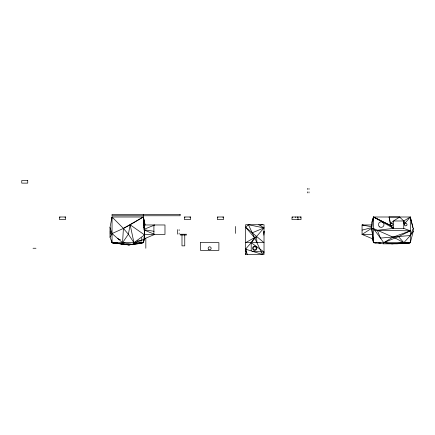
<?xml version="1.0" encoding="UTF-8"?>
<svg xmlns="http://www.w3.org/2000/svg" width="435" height="435" viewBox="0 0 435 435"><rect width="100%" height="100%" fill="white"/><g stroke="black" fill="none" stroke-linecap="round" stroke-linejoin="round"><path stroke-width="0.65" d="M263.838 235.139L264.023 231.181L263.844 233.176M133.839 243.529L136.894 242.67L132.539 244.416L128.945 244.91L124.872 244.47L122.572 242.67L123.404 228.413L112.045 217L110.011 227.402L110.011 237.205L112.045 242.67L113.693 243.121L117.222 243.04M110.262 230.887L110.283 234.177M111.703 219.642L112.045 217L143.294 217L144.241 220.366L144.241 226.744L143.86 227.983M372.257 238.494L373.491 242.67L383.534 243.823L383.741 242.67L398.46 236.635L410.314 230.86L403.767 228.391L393.577 228.391C385.35 223.688 396.013 220.066 399.537 217L403.767 220.98L405.3 223.269C406.584 222.867 407.611 224.65 406.622 225.558C403.99 227.287 403.68 222.383 403.767 220.98L410.314 217L413.25 228.451L413.25 231.371L410.314 242.67L408.873 243.361L401.701 243.361M404.289 224.59L404.686 223.628L410.314 217L412.788 227.57M144.703 225.286L144.904 223.981L143.294 217L123.404 228.413L112.045 233.579L110.011 237.205M245.617 250.81L245.976 248.847M143.545 241.343L143.294 242.67L134.1 244.595L130.076 244.595M144.175 238.021L144.556 236.026L144.241 234.856M143.61 218.827L143.294 217L130.168 224.824L128.374 234.237L122.572 242.67L112.045 233.579L110.011 227.402M143.936 240.055L143.294 242.67L128.945 244.91L112.045 242.67L111.501 240.055M372.425 221.344L373.491 217L410.314 217L410.314 242.67L407.764 243.361L406.045 242.947M143.86 227.902L144.241 226.744L143.294 217L144.556 234.911L143.294 242.67L139.999 243.089M143.294 217L144.556 232.758L144.556 239.196L143.294 242.67L138.651 243.187M144.132 237.086L144.556 236.026M413.25 228.451L410.314 235.52L403.859 242.67L391.853 243.823L383.741 242.67L373.491 228.478L371.659 228.19L371.659 222.562L373.491 217L390.799 225.558L390.282 225.352M245.617 254.48L245.617 224.721L264.023 224.721L264.023 254.48L245.617 254.48L246.623 252.256L245.617 251.169L245.992 250.266L245.644 249.179L262.501 254.48L264.023 252.012L251.191 242.67L254.518 237.624L245.617 227.244L248.412 224.721L264.023 227.913L245.617 249.081L247.33 254.48M144.366 225.112L144.904 223.981L144.904 225.335M413.25 231.371L410.314 235.52L380.429 238.086L377.341 230.278L373.491 228.478M112.045 217L112.045 242.67L124.872 244.47L132.539 244.416L133.942 242.67L144.556 234.911L130.168 224.824L123.404 228.413L128.374 234.237L133.942 242.67L144.556 239.196M390.962 223.498L390.581 223.911L389.118 216.994L399.537 217M371.474 224.971L362.056 224.971L362.056 234.416L371.778 228.234M383.741 242.67L393.082 237.097L410.314 230.86L374.758 230.229M121.572 243.845L128.945 244.91L130.609 244.16M144.496 238.695L154.73 234.416L144.496 230.137M252.229 232.785L264.023 227.913L258.803 224.721M391.081 223.411C394.458 222.22 392.653 227.951 390.581 225.276M144.496 229.142L154.73 224.971M128.945 244.91L131.392 244.22M362.056 230.131L371.588 227.641M260.429 225.08L262.376 224.721M115.873 243.121L117.053 242.942M120.441 239.5L119.114 239.68L117.831 238.271M141.293 242.741L143.294 242.67L112.045 242.67L126.047 244.595L127.373 244.448M397.873 243.388L397.372 243.442L398.667 243.366M401.793 243.083L403.142 242.947M390.989 225.705L373.491 217L371.659 228.19L373.491 242.67L410.314 242.67L397.046 243.823L383.534 243.823M391.853 243.823L410.314 242.67M401.902 243.17L405.784 242.942M117.292 242.964L113.959 243.121L112.045 242.67L116.982 243.219L112.583 242.67M401.5 243.073L404.213 242.947M143.969 224.971L164.979 224.971L164.979 234.416L143.969 234.416M180.199 234.242L186.55 234.242M373.491 239.196L362.056 234.416L372.822 234.416M180.199 234.987L186.55 234.987M137.21 240.936L141.772 240.936L141.772 237.842M126.047 244.595L127.39 244.595M33.038 248.249L35.969 248.249M403.767 228.391L403.767 220.98L393.577 220.98L393.577 228.391L373.491 217L373.491 242.67L376.144 242.773L373.491 242.67L371.659 227.576M376.166 242.806L373.491 242.67L376.183 242.801M380.179 243.007L378.841 242.937L380.223 243.002M252.572 251.359L264.023 252.012M112.045 242.67L120.093 243.633M121.436 243.79L123.448 244.035M125.459 244.274L127.471 244.513M363.399 225.151L362.056 224.971L371.588 226.782M115.199 242.926L117.01 243.187M118.217 243.361L120.229 243.649M143.931 229.729L154.093 231.295M122.572 242.67L132.539 244.416M362.056 234.416L363.959 234.791M407.051 242.947L408.873 243.361M245.617 227.244L264.023 242.67L245.617 242.67L256.601 236.45L256.906 242.67M391.027 225.792L393.577 228.391L377.341 230.278L395.197 238.086L403.859 242.67L398.46 236.635M248.412 224.721L262.501 254.48M371.827 228.201L372.159 229.441M130.168 224.824L133.942 242.67M389.118 216.994L390.396 224.59M143.349 217.658L143.458 218.979M308.986 188.388L308.986 189.437M308.986 191.857L308.986 192.912M307.463 188.388L307.463 189.437M307.463 191.857L307.463 192.912M300.628 217L300.628 217.56M297.986 217L297.986 219.604M297.6 217L297.6 217.56M295.419 217L295.419 217.56M292.391 217L292.391 217.56M251.191 242.67L251.191 250.924M235.406 226.461L235.406 233.405M223.041 217L223.041 217.56M217.832 217L217.832 217.56M190.073 217L190.073 217.56M184.864 217L184.864 217.56M184.761 234.987L184.761 245.857L181.993 245.857L181.993 234.987M179.117 229.62L179.117 230.67M179.117 233.089L179.117 234.15M177.594 229.62L177.594 234.15M153.903 224.971L153.903 234.416M145.834 238.451L145.834 248.249M143.294 214.395L143.294 215.765M65.098 217L65.098 217.56M59.889 217L59.889 217.56M200.464 242.67L200.426 250.337L218.87 250.337L218.908 242.67L200.464 242.67M27.742 180.52L21.75 180.52L21.75 183.124L27.742 183.124L27.742 180.52M180.112 214.395L112.045 214.395L112.045 215.765L180.112 215.765L180.112 214.395M65.484 217L59.497 217L59.497 219.604L65.484 219.604L65.484 217M190.459 217L184.473 217L184.473 219.604L190.459 219.604L190.459 217M223.427 217L217.44 217L217.44 219.604L223.427 219.604L223.427 217M301.015 217L291.994 217L291.994 219.604L301.015 219.604L301.015 217M379.706 226.918A2.779 2.779 0 0 0 383.991 224.743A2.779 2.779 0 0 0 379.962 222.116A2.779 2.779 0 0 0 379.706 226.918M253.262 249.826A2.17 2.17 0 0 0 256.867 248.755A2.17 2.17 0 0 0 254.138 246.166A2.17 2.17 0 0 0 253.262 249.826M253.676 249.331A1.528 1.528 0 0 0 256.231 248.646A1.528 1.528 0 0 0 254.361 246.775A1.528 1.528 0 0 0 253.676 249.331M208.697 249.456A1.506 1.506 0 0 0 211.133 248.521A1.506 1.506 0 0 0 209.11 246.884A1.506 1.506 0 0 0 208.697 249.456"/></g></svg>
